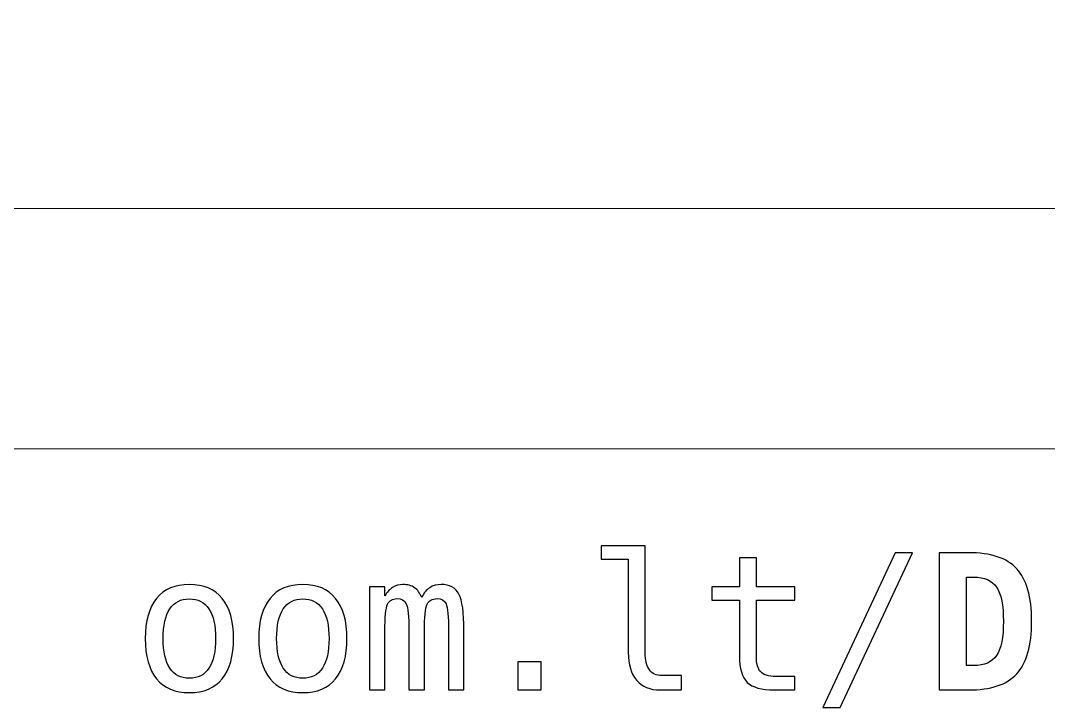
# Model space of a CAD drawing. Header units: centimetres. Extents: x -14.5 to -6.5, y -17.23 to -12.71.
# Drawn here: x -12.14 to -9.831, y -17.232 to -15.688 of the extents above; entities that cross this region are included whole.
import ezdxf

# ---------------------------------------------------------------- set-up
doc = ezdxf.new("R2010")
doc.units = ezdxf.units.CM
doc.header["$MEASUREMENT"] = 0
doc.layers.add('Layer 1', color=7, linetype='Continuous')

msp = doc.modelspace()

# ---------------------------------------------------------------- linework, layer by layer
at = {"layer": 'Layer 1', "color": 7, "lineweight": 20}
msp.add_open_spline([(-14.50001, -13.05), (-14.50001, -13.05), (-6.50001, -13.05), (-6.50001, -13.05), (-6.50001, -13.05), (-6.50001, -13.05), (-6.50001, -16.65), (-6.50001, -16.65), (-6.50001, -16.65), (-6.50001, -16.65), (-14.50001, -16.65), (-14.50001, -16.65), (-14.50001, -16.65), (-14.50001, -16.65), (-14.50001, -13.05), (-14.50001, -13.05)], degree=3, knots=[0, 0, 0, 0, 0.25, 0.25, 0.25, 0.25, 0.5, 0.5, 0.5, 0.5, 0.75, 0.75, 0.75, 0.75, 1, 1, 1, 1], dxfattribs=at)
at = {"layer": 'Layer 1', "lineweight": 20}
msp.add_open_spline([(-13.80001, -13.59), (-13.80001, -13.59), (-7.20001, -13.59), (-7.20001, -13.59), (-7.20001, -13.59), (-7.20001, -13.59), (-7.20001, -16.11), (-7.20001, -16.11), (-7.20001, -16.11), (-7.20001, -16.11), (-13.80001, -16.11), (-13.80001, -16.11), (-13.80001, -16.11), (-13.80001, -16.11), (-13.80001, -13.59), (-13.80001, -13.59)], degree=3, knots=[0, 0, 0, 0, 0.25, 0.25, 0.25, 0.25, 0.5, 0.5, 0.5, 0.5, 0.75, 0.75, 0.75, 0.75, 1, 1, 1, 1], dxfattribs=at)
at = {"layer": 'Layer 1', "color": 250}
for points, knots in [([(-10.73646, -17.10842), (-10.73646, -17.12549), (-10.73336, -17.13834), (-10.72708, -17.14701), (-10.72708, -17.14701), (-10.7208, -17.15569), (-10.71156, -17.16007), (-10.69928, -17.16007), (-10.69928, -17.16007), (-10.69928, -17.16007), (-10.65483, -17.16007), (-10.65483, -17.16007), (-10.65483, -17.16007), (-10.65483, -17.16007), (-10.65483, -17.19231), (-10.65483, -17.19231), (-10.65483, -17.19231), (-10.65483, -17.19231), (-10.70295, -17.19231), (-10.70295, -17.19231), (-10.70295, -17.19231), (-10.72574, -17.19231), (-10.7433, -17.18497), (-10.75579, -17.17037), (-10.75579, -17.17037), (-10.76828, -17.15576), (-10.77449, -17.13509), (-10.77449, -17.10842), (-10.77449, -17.10842), (-10.77449, -17.10842), (-10.77449, -16.89817), (-10.77449, -16.89817), (-10.77449, -16.89817), (-10.77449, -16.89817), (-10.83545, -16.89817), (-10.83545, -16.89817), (-10.83545, -16.89817), (-10.83545, -16.89817), (-10.83545, -16.86839), (-10.83545, -16.86839), (-10.83545, -16.86839), (-10.83545, -16.86839), (-10.73646, -16.86839), (-10.73646, -16.86839), (-10.73646, -16.86839), (-10.73646, -16.86839), (-10.73646, -17.10842), (-10.73646, -17.10842)], [0, 0, 0, 0, 0.0833333, 0.0833333, 0.0833333, 0.0833333, 0.1666667, 0.1666667, 0.1666667, 0.1666667, 0.25, 0.25, 0.25, 0.25, 0.3333333, 0.3333333, 0.3333333, 0.3333333, 0.4166667, 0.4166667, 0.4166667, 0.4166667, 0.5, 0.5, 0.5, 0.5, 0.5833333, 0.5833333, 0.5833333, 0.5833333, 0.6666667, 0.6666667, 0.6666667, 0.6666667, 0.75, 0.75, 0.75, 0.75, 0.8333333, 0.8333333, 0.8333333, 0.8333333, 0.9166667, 0.9166667, 0.9166667, 0.9166667, 1, 1, 1, 1]), ([(-10.48677, -16.89506), (-10.48677, -16.89506), (-10.48677, -16.96082), (-10.48677, -16.96082), (-10.48677, -16.96082), (-10.48677, -16.96082), (-10.40034, -16.96082), (-10.40034, -16.96082), (-10.40034, -16.96082), (-10.40034, -16.96082), (-10.40034, -16.99038), (-10.40034, -16.99038), (-10.40034, -16.99038), (-10.40034, -16.99038), (-10.48677, -16.99038), (-10.48677, -16.99038), (-10.48677, -16.99038), (-10.48677, -16.99038), (-10.48677, -17.11604), (-10.48677, -17.11604), (-10.48677, -17.11604), (-10.48677, -17.13311), (-10.48353, -17.14504), (-10.47703, -17.15174), (-10.47703, -17.15174), (-10.47054, -17.15851), (-10.45926, -17.1619), (-10.44317, -17.1619), (-10.44317, -17.1619), (-10.44317, -17.1619), (-10.40034, -17.1619), (-10.40034, -17.1619), (-10.40034, -17.1619), (-10.40034, -17.1619), (-10.40034, -17.19231), (-10.40034, -17.19231), (-10.40034, -17.19231), (-10.40034, -17.19231), (-10.44684, -17.19231), (-10.44684, -17.19231), (-10.44684, -17.19231), (-10.47541, -17.19231), (-10.49552, -17.1866), (-10.50723, -17.17517), (-10.50723, -17.17517), (-10.51894, -17.16374), (-10.5248, -17.14398), (-10.5248, -17.11604), (-10.5248, -17.11604), (-10.5248, -17.11604), (-10.5248, -16.99038), (-10.5248, -16.99038), (-10.5248, -16.99038), (-10.5248, -16.99038), (-10.58661, -16.99038), (-10.58661, -16.99038), (-10.58661, -16.99038), (-10.58661, -16.99038), (-10.58661, -16.96082), (-10.58661, -16.96082), (-10.58661, -16.96082), (-10.58661, -16.96082), (-10.5248, -16.96082), (-10.5248, -16.96082), (-10.5248, -16.96082), (-10.5248, -16.96082), (-10.5248, -16.89506), (-10.5248, -16.89506), (-10.5248, -16.89506), (-10.5248, -16.89506), (-10.48677, -16.89506), (-10.48677, -16.89506)], [0, 0, 0, 0, 0.0555556, 0.0555556, 0.0555556, 0.0555556, 0.1111111, 0.1111111, 0.1111111, 0.1111111, 0.1666667, 0.1666667, 0.1666667, 0.1666667, 0.2222222, 0.2222222, 0.2222222, 0.2222222, 0.2777778, 0.2777778, 0.2777778, 0.2777778, 0.3333333, 0.3333333, 0.3333333, 0.3333333, 0.3888889, 0.3888889, 0.3888889, 0.3888889, 0.4444444, 0.4444444, 0.4444444, 0.4444444, 0.5, 0.5, 0.5, 0.5, 0.5555556, 0.5555556, 0.5555556, 0.5555556, 0.6111111, 0.6111111, 0.6111111, 0.6111111, 0.6666667, 0.6666667, 0.6666667, 0.6666667, 0.7222222, 0.7222222, 0.7222222, 0.7222222, 0.7777778, 0.7777778, 0.7777778, 0.7777778, 0.8333333, 0.8333333, 0.8333333, 0.8333333, 0.8888889, 0.8888889, 0.8888889, 0.8888889, 0.9444444, 0.9444444, 0.9444444, 0.9444444, 1, 1, 1, 1]), ([(-10.17506, -16.8837), (-10.17506, -16.8837), (-10.13577, -16.8837), (-10.13577, -16.8837), (-10.13577, -16.8837), (-10.13577, -16.8837), (-10.29825, -17.23161), (-10.29825, -17.23161), (-10.29825, -17.23161), (-10.29825, -17.23161), (-10.33776, -17.23161), (-10.33776, -17.23161), (-10.33776, -17.23161), (-10.33776, -17.23161), (-10.17506, -16.8837), (-10.17506, -16.8837)], [0, 0, 0, 0, 0.25, 0.25, 0.25, 0.25, 0.5, 0.5, 0.5, 0.5, 0.75, 0.75, 0.75, 0.75, 1, 1, 1, 1]), ([(-10.07573, -16.8837), (-10.07573, -16.8837), (-10.01039, -16.8837), (-10.01039, -16.8837), (-10.01039, -16.8837), (-9.96002, -16.8837), (-9.92368, -16.8957), (-9.90153, -16.91976), (-9.90153, -16.91976), (-9.8793, -16.94382), (-9.86823, -16.98311), (-9.86823, -17.03772), (-9.86823, -17.03772), (-9.86823, -17.0924), (-9.8793, -17.13184), (-9.90153, -17.15604), (-9.90153, -17.15604), (-9.92368, -17.18025), (-9.96002, -17.19231), (-10.01039, -17.19231), (-10.01039, -17.19231), (-10.01039, -17.19231), (-10.07573, -17.19231), (-10.07573, -17.19231), (-10.07573, -17.19231), (-10.07573, -17.19231), (-10.07573, -16.8837), (-10.07573, -16.8837)], [0, 0, 0, 0, 0.1428571, 0.1428571, 0.1428571, 0.1428571, 0.2857143, 0.2857143, 0.2857143, 0.2857143, 0.4285714, 0.4285714, 0.4285714, 0.4285714, 0.5714286, 0.5714286, 0.5714286, 0.5714286, 0.7142857, 0.7142857, 0.7142857, 0.7142857, 0.8571429, 0.8571429, 0.8571429, 0.8571429, 1, 1, 1, 1]), ([(-10.01477, -16.93866), (-10.01477, -16.93866), (-10.01477, -17.13735), (-10.01477, -17.13735), (-10.01477, -17.13735), (-10.01477, -17.13735), (-9.99826, -17.13735), (-9.99826, -17.13735), (-9.99826, -17.13735), (-9.97427, -17.13735), (-9.95712, -17.1298), (-9.94696, -17.1147), (-9.94696, -17.1147), (-9.93673, -17.0996), (-9.93165, -17.07392), (-9.93165, -17.03772), (-9.93165, -17.03772), (-9.93165, -17.00174), (-9.93673, -16.9762), (-9.94696, -16.96117), (-9.94696, -16.96117), (-9.95712, -16.94614), (-9.97427, -16.93866), (-9.99826, -16.93866), (-9.99826, -16.93866), (-9.99826, -16.93866), (-10.01477, -16.93866), (-10.01477, -16.93866)], [0, 0, 0, 0, 0.1428571, 0.1428571, 0.1428571, 0.1428571, 0.2857143, 0.2857143, 0.2857143, 0.2857143, 0.4285714, 0.4285714, 0.4285714, 0.4285714, 0.5714286, 0.5714286, 0.5714286, 0.5714286, 0.7142857, 0.7142857, 0.7142857, 0.7142857, 0.8571429, 0.8571429, 0.8571429, 0.8571429, 1, 1, 1, 1]), ([(-11.76055, -16.95525), (-11.72845, -16.95525), (-11.70389, -16.96562), (-11.68689, -16.98643), (-11.68689, -16.98643), (-11.66989, -17.00724), (-11.66135, -17.03737), (-11.66135, -17.07674), (-11.66135, -17.07674), (-11.66135, -17.11632), (-11.66981, -17.14645), (-11.68675, -17.16719), (-11.68675, -17.16719), (-11.70375, -17.18794), (-11.7283, -17.19831), (-11.76055, -17.19831), (-11.76055, -17.19831), (-11.79272, -17.19831), (-11.8172, -17.18794), (-11.83421, -17.16719), (-11.83421, -17.16719), (-11.85114, -17.14645), (-11.85961, -17.11632), (-11.85961, -17.07674), (-11.85961, -17.07674), (-11.85961, -17.03737), (-11.85114, -17.00724), (-11.83421, -16.98643), (-11.83421, -16.98643), (-11.8172, -16.96562), (-11.79272, -16.95525), (-11.76055, -16.95525)], [0, 0, 0, 0, 0.125, 0.125, 0.125, 0.125, 0.25, 0.25, 0.25, 0.25, 0.375, 0.375, 0.375, 0.375, 0.5, 0.5, 0.5, 0.5, 0.625, 0.625, 0.625, 0.625, 0.75, 0.75, 0.75, 0.75, 0.875, 0.875, 0.875, 0.875, 1, 1, 1, 1]), ([(-11.50571, -16.95525), (-11.47361, -16.95525), (-11.44905, -16.96562), (-11.43205, -16.98643), (-11.43205, -16.98643), (-11.41505, -17.00724), (-11.40651, -17.03737), (-11.40651, -17.07674), (-11.40651, -17.07674), (-11.40651, -17.11632), (-11.41497, -17.14645), (-11.43191, -17.16719), (-11.43191, -17.16719), (-11.44891, -17.18794), (-11.47346, -17.19831), (-11.50571, -17.19831), (-11.50571, -17.19831), (-11.53788, -17.19831), (-11.56236, -17.18794), (-11.57937, -17.16719), (-11.57937, -17.16719), (-11.5963, -17.14645), (-11.60477, -17.11632), (-11.60477, -17.07674), (-11.60477, -17.07674), (-11.60477, -17.03737), (-11.5963, -17.00724), (-11.57937, -16.98643), (-11.57937, -16.98643), (-11.56236, -16.96562), (-11.53788, -16.95525), (-11.50571, -16.95525)], [0, 0, 0, 0, 0.125, 0.125, 0.125, 0.125, 0.25, 0.25, 0.25, 0.25, 0.375, 0.375, 0.375, 0.375, 0.5, 0.5, 0.5, 0.5, 0.625, 0.625, 0.625, 0.625, 0.75, 0.75, 0.75, 0.75, 0.875, 0.875, 0.875, 0.875, 1, 1, 1, 1]), ([(-11.23852, -16.98438), (-11.23386, -16.97444), (-11.22787, -16.9671), (-11.2206, -16.96237), (-11.2206, -16.96237), (-11.2134, -16.95764), (-11.20465, -16.95525), (-11.19449, -16.95525), (-11.19449, -16.95525), (-11.17587, -16.95525), (-11.16275, -16.96244), (-11.15513, -16.97684), (-11.15513, -16.97684), (-11.14743, -16.99123), (-11.14362, -17.01832), (-11.14362, -17.05818), (-11.14362, -17.05818), (-11.14362, -17.05818), (-11.14362, -17.19231), (-11.14362, -17.19231), (-11.14362, -17.19231), (-11.14362, -17.19231), (-11.17834, -17.19231), (-11.17834, -17.19231), (-11.17834, -17.19231), (-11.17834, -17.19231), (-11.17834, -17.05981), (-11.17834, -17.05981), (-11.17834, -17.05981), (-11.17834, -17.02714), (-11.18017, -17.00689), (-11.18384, -16.99892), (-11.18384, -16.99892), (-11.18744, -16.99102), (-11.19414, -16.98707), (-11.20381, -16.98707), (-11.20381, -16.98707), (-11.21481, -16.98707), (-11.22236, -16.9913), (-11.22646, -16.99977), (-11.22646, -16.99977), (-11.23048, -17.00823), (-11.23252, -17.02827), (-11.23252, -17.05981), (-11.23252, -17.05981), (-11.23252, -17.05981), (-11.23252, -17.19231), (-11.23252, -17.19231), (-11.23252, -17.19231), (-11.23252, -17.19231), (-11.26724, -17.19231), (-11.26724, -17.19231), (-11.26724, -17.19231), (-11.26724, -17.19231), (-11.26724, -17.05981), (-11.26724, -17.05981), (-11.26724, -17.05981), (-11.26724, -17.02672), (-11.26921, -17.00633), (-11.27316, -16.99864), (-11.27316, -16.99864), (-11.27704, -16.99095), (-11.2841, -16.98707), (-11.29433, -16.98707), (-11.29433, -16.98707), (-11.30442, -16.98707), (-11.3114, -16.9913), (-11.31528, -16.99977), (-11.31528, -16.99977), (-11.31924, -17.00823), (-11.32121, -17.02827), (-11.32121, -17.05981), (-11.32121, -17.05981), (-11.32121, -17.05981), (-11.32121, -17.19231), (-11.32121, -17.19231), (-11.32121, -17.19231), (-11.32121, -17.19231), (-11.35571, -17.19231), (-11.35571, -17.19231), (-11.35571, -17.19231), (-11.35571, -17.19231), (-11.35571, -16.96082), (-11.35571, -16.96082), (-11.35571, -16.96082), (-11.35571, -16.96082), (-11.32121, -16.96082), (-11.32121, -16.96082), (-11.32121, -16.96082), (-11.32121, -16.96082), (-11.32121, -16.98064), (-11.32121, -16.98064), (-11.32121, -16.98064), (-11.3167, -16.97239), (-11.31098, -16.96611), (-11.30414, -16.96174), (-11.30414, -16.96174), (-11.29736, -16.95743), (-11.2896, -16.95525), (-11.28092, -16.95525), (-11.28092, -16.95525), (-11.27041, -16.95525), (-11.26173, -16.95764), (-11.25475, -16.96244), (-11.25475, -16.96244), (-11.24776, -16.96731), (-11.2424, -16.97458), (-11.23852, -16.98438)], [0, 0, 0, 0, 0.037037, 0.037037, 0.037037, 0.037037, 0.0740741, 0.0740741, 0.0740741, 0.0740741, 0.1111111, 0.1111111, 0.1111111, 0.1111111, 0.1481481, 0.1481481, 0.1481481, 0.1481481, 0.1851852, 0.1851852, 0.1851852, 0.1851852, 0.2222222, 0.2222222, 0.2222222, 0.2222222, 0.2592593, 0.2592593, 0.2592593, 0.2592593, 0.2962963, 0.2962963, 0.2962963, 0.2962963, 0.3333333, 0.3333333, 0.3333333, 0.3333333, 0.3703704, 0.3703704, 0.3703704, 0.3703704, 0.4074074, 0.4074074, 0.4074074, 0.4074074, 0.4444444, 0.4444444, 0.4444444, 0.4444444, 0.4814815, 0.4814815, 0.4814815, 0.4814815, 0.5185185, 0.5185185, 0.5185185, 0.5185185, 0.5555556, 0.5555556, 0.5555556, 0.5555556, 0.5925926, 0.5925926, 0.5925926, 0.5925926, 0.6296296, 0.6296296, 0.6296296, 0.6296296, 0.6666667, 0.6666667, 0.6666667, 0.6666667, 0.7037037, 0.7037037, 0.7037037, 0.7037037, 0.7407407, 0.7407407, 0.7407407, 0.7407407, 0.7777778, 0.7777778, 0.7777778, 0.7777778, 0.8148148, 0.8148148, 0.8148148, 0.8148148, 0.8518519, 0.8518519, 0.8518519, 0.8518519, 0.8888889, 0.8888889, 0.8888889, 0.8888889, 0.9259259, 0.9259259, 0.9259259, 0.9259259, 0.962963, 0.962963, 0.962963, 0.962963, 1, 1, 1, 1]), ([(-11.76055, -16.98749), (-11.77988, -16.98749), (-11.79449, -16.99497), (-11.80443, -17.01), (-11.80443, -17.01), (-11.81438, -17.02502), (-11.81932, -17.04732), (-11.81932, -17.07674), (-11.81932, -17.07674), (-11.81932, -17.10609), (-11.81438, -17.12832), (-11.80443, -17.14342), (-11.80443, -17.14342), (-11.79449, -17.15851), (-11.77988, -17.16606), (-11.76055, -17.16606), (-11.76055, -17.16606), (-11.74115, -17.16606), (-11.72647, -17.15851), (-11.71652, -17.14342), (-11.71652, -17.14342), (-11.70657, -17.12832), (-11.70163, -17.10609), (-11.70163, -17.07674), (-11.70163, -17.07674), (-11.70163, -17.04732), (-11.70657, -17.02502), (-11.71652, -17.01), (-11.71652, -17.01), (-11.72647, -16.99497), (-11.74115, -16.98749), (-11.76055, -16.98749)], [0, 0, 0, 0, 0.125, 0.125, 0.125, 0.125, 0.25, 0.25, 0.25, 0.25, 0.375, 0.375, 0.375, 0.375, 0.5, 0.5, 0.5, 0.5, 0.625, 0.625, 0.625, 0.625, 0.75, 0.75, 0.75, 0.75, 0.875, 0.875, 0.875, 0.875, 1, 1, 1, 1]), ([(-11.50571, -16.98749), (-11.52504, -16.98749), (-11.53965, -16.99497), (-11.54959, -17.01), (-11.54959, -17.01), (-11.55954, -17.02502), (-11.56448, -17.04732), (-11.56448, -17.07674), (-11.56448, -17.07674), (-11.56448, -17.10609), (-11.55954, -17.12832), (-11.54959, -17.14342), (-11.54959, -17.14342), (-11.53965, -17.15851), (-11.52504, -17.16606), (-11.50571, -17.16606), (-11.50571, -17.16606), (-11.48631, -17.16606), (-11.47163, -17.15851), (-11.46168, -17.14342), (-11.46168, -17.14342), (-11.45173, -17.12832), (-11.44679, -17.10609), (-11.44679, -17.07674), (-11.44679, -17.07674), (-11.44679, -17.04732), (-11.45173, -17.02502), (-11.46168, -17.01), (-11.46168, -17.01), (-11.47163, -16.99497), (-11.48631, -16.98749), (-11.50571, -16.98749)], [0, 0, 0, 0, 0.125, 0.125, 0.125, 0.125, 0.25, 0.25, 0.25, 0.25, 0.375, 0.375, 0.375, 0.375, 0.5, 0.5, 0.5, 0.5, 0.625, 0.625, 0.625, 0.625, 0.75, 0.75, 0.75, 0.75, 0.875, 0.875, 0.875, 0.875, 1, 1, 1, 1]), ([(-11.02227, -17.12923), (-11.02227, -17.12923), (-10.97021, -17.12923), (-10.97021, -17.12923), (-10.97021, -17.12923), (-10.97021, -17.12923), (-10.97021, -17.19231), (-10.97021, -17.19231), (-10.97021, -17.19231), (-10.97021, -17.19231), (-11.02227, -17.19231), (-11.02227, -17.19231), (-11.02227, -17.19231), (-11.02227, -17.19231), (-11.02227, -17.12923), (-11.02227, -17.12923)], [0, 0, 0, 0, 0.25, 0.25, 0.25, 0.25, 0.5, 0.5, 0.5, 0.5, 0.75, 0.75, 0.75, 0.75, 1, 1, 1, 1])]:
    msp.add_open_spline(points, degree=3, knots=knots, dxfattribs=at)

doc.saveas('drawing.dxf')
